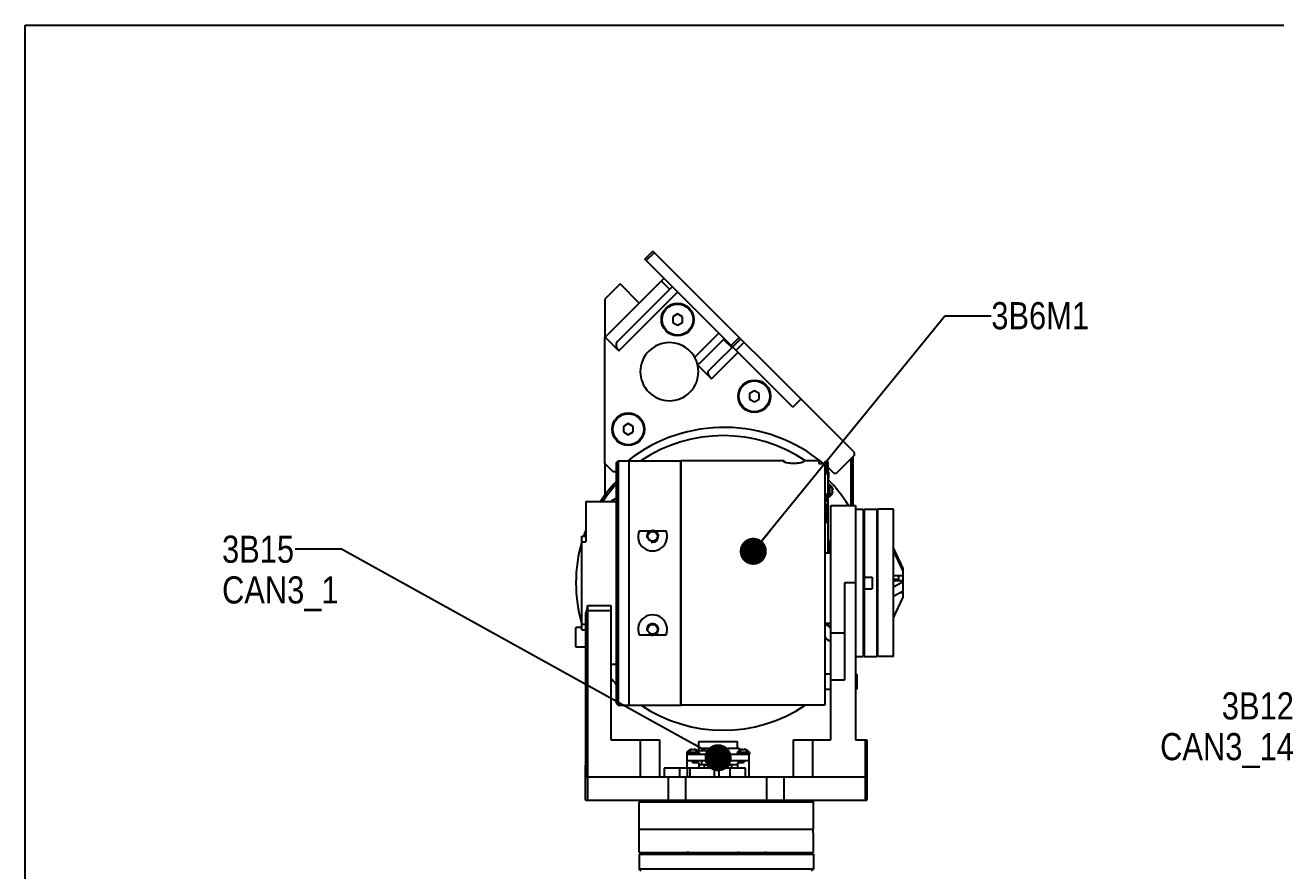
# Model space of a CAD drawing. Header units: millimetres. Extents: x 0 to 594, y 0 to 420.
# Drawn here: x 0 to 161.4, y 310.9 to 420 of the extents above; entities that cross this region are included whole.
import ezdxf

# ---------------------------------------------------------------- set-up
doc = ezdxf.new("R2010")
doc.units = ezdxf.units.MM
doc.header["$LTSCALE"] = 32.67
doc.layers.get('0').update_dxf_attribs({"linetype": 'CONTINUOUS'})
for name, color, linetype in [('AXIS', 7, 'CONTINUOUS'), ('COSMETIC', 7, 'CONTINUOUS'), ('NOTE', 7, 'CONTINUOUS')]:
    doc.layers.add(name, color=color, linetype=linetype)
doc.styles.get("Standard").update_dxf_attribs({"font": 'txt', "width": 0.85})
doc.styles.add('TEXTSTYLE_2', font='txt', dxfattribs={"width": 0.85})
doc.dimstyles.get("Standard").update_dxf_attribs({"dimtxt": 3.5, "dimasz": 3.5, "dimexe": 1.5, "dimexo": 1, "dimtad": 1, "dimtxsty": 'STANDARD', "dimcen": 0.09, "dimadec": 0, "dimazin": 0, "dimtol": 1, "dimtp": 0.01, "dimtm": 0.01, "dimtfac": 1, "dimtofl": 0, "dimtmove": 0, "dimatfit": 3, "dimfxl": 1, "dimtolj": 1, "dimarcsym": 0})

msp = doc.modelspace()

# ---------------------------------------------------------------- linework, layer by layer
at = {"color": 7, "linetype": 'CONTINUOUS'}
for p, q in [((0, 0), (0, 420)), ((0, 420), (594, 420)), ((79.95, 389.79), (81.01, 390.85)), ((80.13, 389.61), (81.19, 390.67)), ((107, 364.86), (81.01, 390.85)), ((99.04, 370.7), (79.95, 389.79)), ((74.82, 379.71), (82.43, 387.31)), ((76.77, 386.6), (74.82, 384.66)), ((83.49, 386.25), (76.42, 379.19)), ((79.24, 384.13), (76.77, 386.6)), ((82.09, 386.97), (83.15, 385.91)), ((74.82, 384.66), (74.82, 379.71)), ((76.62, 377.97), (84.19, 385.54)), ((84.19, 382.73), (83.57, 382.37)), ((84.82, 382.37), (84.19, 382.73)), ((83.57, 382.37), (83.57, 381.65)), ((83.57, 381.65), (84.19, 381.29)), ((84.19, 381.29), (84.82, 381.65)), ((84.82, 381.65), (84.82, 382.37)), ((74.82, 363.45), (74.82, 379.71)), ((76.62, 377.97), (74.85, 379.73)), ((86.4, 377.14), (89.5, 380.24)), ((87.04, 376.37), (90.2, 379.53)), ((92.33, 379.53), (88.11, 375.31)), ((90.12, 379.45), (91.18, 378.39)), ((92.15, 379.71), (91.09, 378.65)), ((88.58, 374.38), (91.97, 377.77)), ((91.71, 378.03), (92.77, 379.09)), ((88.58, 374.38), (86.77, 376.19)), ((94.09, 372.83), (93.47, 372.47)), ((94.72, 372.47), (94.09, 372.83)), ((93.47, 372.47), (93.47, 371.75)), ((93.47, 371.75), (94.09, 371.39)), ((94.09, 371.39), (94.72, 371.75)), ((94.72, 371.75), (94.72, 372.47)), ((99.04, 370.7), (100.1, 371.76)), ((77.83, 368.59), (77.2, 368.23)), ((77.2, 368.23), (77.2, 367.51)), ((78.45, 368.23), (77.83, 368.59)), ((78.45, 367.51), (78.45, 368.23)), ((77.2, 367.51), (77.83, 367.14)), ((77.83, 367.14), (78.45, 367.51)), ((107, 364.51), (107, 364.86)), ((74.82, 363.45), (74.82, 359.33)), ((75.85, 362.42), (74.82, 363.45)), ((76.28, 363.54), (76.53, 363.79)), ((76.28, 363.54), (76.28, 332.54)), ((76.53, 363.79), (76.53, 332.29)), ((76.53, 363.79), (77.93, 363.79)), ((102.42, 363.79), (102.42, 363.45)), ((102.42, 363.45), (103.17, 363.45)), ((103.17, 363.45), (103.17, 332.29)), ((107, 364.51), (104.7, 362.21)), ((106.57, 358.04), (106.57, 364.08)), ((106.82, 358.04), (106.82, 364.33)), ((75.85, 362.42), (76.2, 362.42)), ((77.96, 362.29), (77.93, 362.29)), ((103.17, 363.09), (103.57, 363.09)), ((103.17, 363.09), (103.57, 363.09)), ((103.17, 362.14), (103.57, 362.14)), ((103.57, 363.09), (103.57, 363.09)), ((103.57, 362.42), (103.67, 362.39)), ((103.67, 362.39), (103.67, 361.49)), ((104.35, 362.21), (104.31, 362.25)), ((104.35, 362.21), (104.7, 362.21)), ((77.96, 360.79), (77.93, 360.79)), ((103.67, 361.49), (103.57, 361.46)), ((103.79, 360.74), (103.57, 360.74)), ((103.79, 360.74), (103.79, 359.14)), ((104.12, 360.37), (104.12, 360.38)), ((104.12, 360.05), (104.22, 360.06)), ((72.34, 358.54), (72.34, 353.35)), ((72.34, 358.54), (76.28, 358.54)), ((77.96, 358.33), (77.93, 358.33)), ((103.17, 358.59), (103.57, 358.59)), ((103.79, 359.14), (103.57, 359.14)), ((104.22, 359.82), (104.12, 359.83)), ((104.12, 359.5), (104.12, 359.5)), ((77.96, 356.83), (77.93, 356.83)), ((103.17, 358.17), (103.57, 358.17)), ((103.17, 358.17), (103.57, 358.17)), ((103.17, 358.16), (103.57, 358.16)), ((103.17, 358.16), (103.57, 358.16)), ((103.57, 358.16), (103.57, 358.17)), ((103.97, 327.79), (103.97, 358.04)), ((103.97, 358.04), (107.12, 358.04)), ((107.12, 358.04), (107.12, 327.79)), ((108.27, 357.54), (108.27, 338.54)), ((108.27, 357.54), (109.9, 357.54)), ((109.9, 357.54), (109.9, 338.54)), ((110.02, 357.41), (109.9, 357.54)), ((108.27, 356.41), (108.12, 356.41)), ((108.27, 355.16), (108.12, 355.16)), ((71.84, 341.98), (71.84, 354.09)), ((71.84, 354.09), (72.34, 354.09)), ((108.27, 354.54), (108.12, 354.54)), ((71.84, 353.35), (72.34, 353.35)), ((103.17, 351.94), (103.77, 351.94)), ((103.77, 352.44), (103.57, 352.24)), ((103.77, 353.29), (103.77, 351.94)), ((103.97, 353.29), (103.77, 353.29)), ((108.22, 352.54), (108.12, 352.54)), ((108.22, 352.66), (108.22, 351.16)), ((108.27, 352.66), (108.22, 352.66)), ((113.27, 349.89), (112.02, 352.55)), ((113.27, 349.57), (112.02, 352.22)), ((108.22, 351.29), (108.12, 351.29)), ((108.27, 351.16), (108.22, 351.16)), ((77.96, 348.79), (77.93, 348.79)), ((108.27, 348.79), (109.27, 348.79)), ((109.27, 348.79), (109.27, 347.29)), ((112.02, 348.98), (113.27, 348.98)), ((112.67, 348.98), (112.67, 348.35)), ((113.27, 349.72), (113.26, 349.75)), ((113.27, 349.75), (113.26, 349.75)), ((113.27, 346.19), (113.27, 349.89)), ((77.96, 347.29), (77.93, 347.29)), ((105.72, 348.04), (105.72, 335.49)), ((107.12, 348.04), (105.72, 348.04)), ((108.27, 347.29), (109.27, 347.29)), ((112.02, 348.54), (112.67, 348.54)), ((112.02, 348.35), (113.27, 348.35)), ((113.27, 348.19), (112.02, 347.48)), ((113.27, 346.98), (112.02, 346.27)), ((113.27, 347.6), (113.26, 347.58)), ((113.27, 347.57), (113.26, 347.58)), ((113.27, 347.58), (113.26, 347.58)), ((112.02, 343.53), (113.27, 346.19)), ((113.27, 346.77), (112.9, 346.77)), ((72.34, 323.04), (72.34, 344.14)), ((72.46, 344.47), (75.59, 344.47)), ((72.59, 323.04), (72.59, 345.15)), ((72.59, 345.15), (75.59, 345.15)), ((75.59, 345.15), (75.59, 327.79)), ((108.22, 344.79), (108.12, 344.79)), ((108.22, 344.91), (108.22, 343.41)), ((108.27, 344.91), (108.22, 344.91)), ((71.04, 339.75), (71.04, 342.29)), ((71.84, 342.29), (71.04, 342.29)), ((71.84, 342.72), (72.34, 342.72)), ((108.22, 343.54), (108.12, 343.54)), ((108.27, 343.41), (108.22, 343.41)), ((71.84, 341.98), (72.34, 341.98)), ((103.97, 341.61), (105.72, 341.61)), ((108.27, 341.54), (108.12, 341.54)), ((108.27, 340.91), (108.12, 340.91)), ((72.34, 339.75), (71.04, 339.75)), ((77.96, 339.24), (77.93, 339.24)), ((108.27, 339.66), (108.12, 339.66)), ((76.28, 337.54), (75.59, 337.54)), ((77.96, 337.74), (77.93, 337.74)), ((108.27, 338.54), (109.9, 338.54)), ((110.02, 338.66), (109.9, 338.54)), ((103.97, 336.29), (103.17, 336.29)), ((107.37, 336.2), (107.12, 336.27)), ((107.37, 334.37), (107.37, 336.2)), ((77.96, 335.29), (77.93, 335.29)), ((103.97, 334.29), (103.17, 334.29)), ((105.72, 335.49), (103.97, 335.49)), ((107.37, 334.37), (107.12, 334.31)), ((76.28, 332.54), (76.53, 332.29)), ((77.96, 333.79), (77.93, 333.79)), ((76.53, 332.29), (77.93, 332.29)), ((75.59, 327.79), (81.84, 327.79)), ((79.34, 327.79), (79.34, 323.04)), ((81.84, 327.79), (81.84, 323.04)), ((99.12, 323.04), (99.12, 327.79)), ((99.12, 327.79), (103.97, 327.79)), ((101.62, 323.04), (101.62, 327.79)), ((107.12, 327.79), (108.62, 327.79)), ((108.37, 327.79), (108.37, 320.04)), ((108.62, 327.79), (108.62, 320.04)), ((85.37, 326.15), (85.37, 325.94)), ((86.97, 326.15), (85.37, 326.15)), ((85.74, 326.49), (85.73, 326.49)), ((86.06, 326.49), (86.05, 326.59)), ((86.29, 326.59), (86.28, 326.49)), ((86.61, 326.49), (86.61, 326.49)), ((86.92, 326.23), (86.92, 327.59)), ((86.92, 327.59), (91.92, 327.59)), ((86.92, 326.44), (90.17, 326.44)), ((86.97, 326.15), (86.97, 325.94)), ((87.42, 326.44), (87.42, 326.74)), ((87.42, 326.74), (89.67, 326.74)), ((88.32, 325.94), (88.32, 326.44)), ((89.67, 326.44), (89.67, 326.74)), ((90.17, 325.94), (90.17, 326.44)), ((90.67, 325.94), (90.67, 326.74)), ((90.67, 326.74), (92.17, 326.74)), ((91.87, 326.15), (91.87, 325.94)), ((93.47, 326.15), (91.87, 326.15)), ((91.92, 326.74), (91.92, 327.59)), ((92.17, 326.46), (92.17, 326.74)), ((92.24, 326.49), (92.23, 326.49)), ((92.56, 326.49), (92.55, 326.59)), ((92.79, 326.59), (92.78, 326.49)), ((93.11, 326.49), (93.11, 326.49)), ((93.47, 326.15), (93.47, 325.94)), ((72.32, 320.04), (72.32, 324.54)), ((72.32, 324.54), (72.34, 324.54)), ((72.32, 324.41), (72.34, 324.41)), ((85.37, 325.94), (93.47, 325.94)), ((85.42, 324.14), (85.42, 325.94)), ((85.42, 325.14), (93.42, 325.14)), ((86, 325.14), (86.17, 324.84)), ((86.92, 324.84), (86.17, 324.84)), ((86.48, 325.14), (86.48, 324.84)), ((86.67, 325.14), (86.67, 324.84)), ((86.92, 324.84), (86.92, 324.14)), ((86.92, 324.61), (86.95, 324.64)), ((86.95, 324.64), (91.92, 324.64)), ((87.27, 325.14), (87.27, 324.64)), ((87.65, 324.54), (87.55, 324.64)), ((87.65, 324.14), (87.65, 324.54)), ((91.2, 324.54), (87.65, 324.54)), ((88.15, 324.14), (88.15, 324.64)), ((89.12, 325.14), (89.12, 324.64)), ((90.22, 325.14), (90.22, 324.64)), ((90.7, 324.14), (90.7, 324.64)), ((91.2, 324.54), (91.3, 324.64)), ((91.2, 324.14), (91.2, 324.54)), ((91.9, 324.64), (91.92, 324.61)), ((91.92, 324.84), (91.92, 324.14)), ((92.67, 324.84), (91.92, 324.84)), ((92.07, 325.14), (92.07, 324.84)), ((92.36, 325.14), (92.36, 324.84)), ((92.67, 324.84), (92.84, 325.14)), ((93.42, 323.04), (93.42, 325.94)), ((72.32, 323.04), (108.62, 323.04)), ((72.57, 323.04), (72.57, 320.04)), ((82.47, 324.14), (82.47, 323.04)), ((92.93, 324.14), (82.47, 324.14)), ((83.03, 320.04), (83.03, 323.04)), ((84.48, 323.04), (84.48, 324.14)), ((85.25, 320.04), (85.25, 323.04)), ((85.45, 323.04), (85.45, 324.14)), ((85.79, 323.04), (85.79, 324.14)), ((88.97, 323.04), (88.97, 324.14)), ((89.57, 323.04), (89.57, 324.14)), ((90.98, 323.04), (90.98, 324.14)), ((92.93, 323.04), (92.93, 324.14)), ((95.71, 320.04), (95.71, 323.04)), ((97.94, 320.04), (97.94, 323.04)), ((72.32, 320.04), (108.62, 320.04)), ((79.48, 320.04), (79.23, 319.79)), ((79.23, 319.79), (101.73, 319.79)), ((101.48, 320.04), (101.73, 319.79)), ((79.23, 313.29), (79.23, 316.29)), ((79.23, 316.29), (101.66, 316.29)), ((101.66, 315.79), (101.66, 316.29)), ((101.73, 315.79), (101.66, 315.79)), ((101.73, 313.29), (101.73, 315.79)), ((79.23, 313.29), (101.73, 313.29)), ((85.76, 313.22), (85.76, 313.29)), ((91.65, 313.29), (91.65, 313.22)), ((94.03, 313.29), (94.03, 313.22)), ((79.48, 310.89), (79.23, 311.14)), ((101.73, 311.14), (79.23, 311.14)), ((101.48, 310.89), (101.73, 311.14))]:
    msp.add_line(p, q, dxfattribs=at)
at = {"color": 6, "linetype": 'CONTINUOUS'}
for p, q in [((103.17, 363.7), (103.17, 363.45)), ((103.17, 363.7), (103.57, 363.7)), ((103.17, 363.67), (103.57, 363.67)), ((103.17, 363.6), (103.57, 363.6)), ((103.17, 363.47), (103.57, 363.47)), ((103.17, 363.3), (103.57, 363.3)), ((103.57, 363.7), (103.57, 363.09)), ((103.17, 363.07), (103.57, 363.07)), ((103.17, 362.97), (103.57, 362.97)), ((103.17, 362.85), (103.57, 362.85)), ((103.17, 362.7), (103.57, 362.7)), ((103.17, 362.52), (103.57, 362.52)), ((103.17, 362.33), (103.57, 362.33)), ((103.57, 363.09), (103.57, 358.17)), ((103.17, 359.48), (103.57, 359.48)), ((103.17, 359.28), (103.57, 359.28)), ((103.17, 359.09), (103.57, 359.09)), ((103.17, 358.92), (103.57, 358.92)), ((103.17, 358.77), (103.57, 358.77)), ((103.17, 358.64), (103.57, 358.64)), ((103.17, 358.57), (103.57, 358.57)), ((103.17, 358.22), (103.57, 358.22)), ((103.17, 358.08), (103.57, 358.08)), ((103.17, 357.92), (103.57, 357.92)), ((103.17, 357.74), (103.57, 357.74)), ((103.17, 357.54), (103.57, 357.54)), ((103.17, 357.32), (103.57, 357.32)), ((103.17, 357.09), (103.57, 357.09)), ((103.17, 356.86), (103.57, 356.86)), ((103.57, 358.16), (103.57, 351.94)), ((103.17, 356.62), (103.57, 356.62)), ((103.17, 356.39), (103.57, 356.39)), ((103.17, 356.18), (103.57, 356.18)), ((103.17, 355.97), (103.57, 355.97)), ((103.17, 355.89), (103.57, 355.89))]:
    msp.add_line(p, q, dxfattribs=at)
at = {"color": 7, "linetype": 'CONTINUOUS'}
for centre in [(84.19, 382.01), (94.09, 372.11), (77.83, 367.87)]:
    msp.add_circle(centre, 2, dxfattribs=at)
for centre, radius, start, end in [((83.13, 375.29), 3.75, 315, 135), ((90.17, 348.1), 20, 50.238, 128.2529), ((90.07, 348.04), 19, 56.0587, 123.8461), ((90.17, 348.1), 20, 133.9984, 134.2926), ((90.17, 348.1), 20, 45, 47.9835), ((90.07, 348.04), 19, 136.6546, 146.3687), ((90.07, 348.04), 18.75, 137.4499, 145.892), ((90.07, 348.04), 19, 31.7579, 44.6033), ((103.29, 359.94), 0.94, 27.7518, 58.3634), ((103.28, 359.94), 0.943, 7.2142, 27.483), ((103.12, 359.94), 1.01, 353.7961, 6.2039), ((81.07, 350.66), 9.62, 119.9335, 124.92), ((103.29, 359.94), 0.94, 301.6366, 332.2482), ((103.28, 359.94), 0.943, 332.517, 352.7858), ((90.07, 348.04), 19, 159.1897, 161.3732), ((81.07, 350.66), 9.62, 155.2261, 159.0368), ((104.07, 352.54), 1, 95.8604, 120.1246), ((90.07, 348.04), 19, 163.7398, 196.2494), ((81.07, 350.66), 9.62, 163.5922, 163.7398), ((102.41, 340.91), 2, 38.6323, 67.6459), ((104.07, 341.54), 1, 204.9111, 264.1396), ((90.07, 348.04), 19, 220.2465, 223.3209), ((90.07, 348.04), 19, 236.1232, 303.8957), ((86.17, 325.66), 0.94, 117.7518, 148.3634), ((86.17, 325.65), 0.942, 113.2625, 117.4874), ((86.17, 325.65), 0.943, 97.2173, 113.2575), ((86.17, 325.49), 1.01, 83.7961, 96.2039), ((86.17, 325.65), 0.943, 66.7397, 82.7855), ((86.17, 325.65), 0.942, 62.5126, 66.7375), ((86.17, 325.66), 0.94, 31.6366, 62.2482), ((92.67, 325.66), 0.94, 117.7518, 148.3634), ((92.67, 325.65), 0.942, 113.2625, 117.4874), ((92.67, 325.65), 0.943, 97.2173, 113.2575), ((92.67, 325.49), 1.01, 83.7961, 96.2039), ((92.67, 325.65), 0.943, 66.7397, 82.7855), ((92.67, 325.65), 0.942, 62.5126, 66.7375), ((92.67, 325.66), 0.94, 31.6366, 62.2482), ((85.36, 312.91), 0.375, 19.5701, 85.249), ((95.61, 312.91), 0.375, 90, 160.4299)]:
    msp.add_arc(centre, radius, start, end, dxfattribs=at)
at = {"color": 2, "linetype": 'CONTINUOUS'}
for centre in [(80.96, 354.04), (80.96, 342.04)]:
    msp.add_arc(centre, 0.75, 255, 195, dxfattribs=at)
at = {"color": 7, "linetype": 'CONTINUOUS'}
for centre, major_axis, ratio, start_param, end_param in [((77.13, 378.48), (-0.707, 0.707), 0.726543, 0, 1.570796), ((86.34, 377.08), (-0.707, 0.707), 0.32492, -3.865702, -3.141593), ((88.81, 374.61), (0.707, -0.707), 0.32492, -3.141593, -1.570796), ((62.59, 348.04), (10.5, 0), 1, -0.380251, -0.346989)]:
    msp.add_ellipse(centre, major_axis=major_axis, ratio=ratio, start_param=start_param, end_param=end_param, dxfattribs=at)
for points, knots in [([(72.46, 344.47), (72.5, 344.58), (72.57, 344.8), (72.59, 345.04), (72.59, 345.15)], [0, 0, 0, 0, 0.498138, 1, 1, 1, 1]), ([(85.72, 313.22), (85.71, 313.22), (85.67, 313.24), (85.59, 313.27), (85.51, 313.29), (85.46, 313.29)], [0, 0, 0, 0, 0.181803, 0.419167, 1, 1, 1, 1]), ([(85.76, 313.22), (85.76, 313.22), (85.76, 313.22), (85.75, 313.21), (85.74, 313.21), (85.73, 313.22), (85.72, 313.22)], [0, 0, 0, 0, 0.157668, 0.336948, 0.611059, 1, 1, 1, 1]), ([(91.91, 313.24), (91.87, 313.23), (91.78, 313.21), (91.69, 313.21), (91.65, 313.22)], [0, 0, 0, 0, 0.515082, 1, 1, 1, 1]), ([(92.12, 313.29), (92.09, 313.29), (92.02, 313.27), (91.95, 313.25), (91.91, 313.24)], [0, 0, 0, 0, 0.450746, 1, 1, 1, 1]), ([(93.84, 313.27), (93.84, 313.28), (93.85, 313.29), (93.86, 313.29), (93.87, 313.29)], [0, 0, 0, 0, 0.429189, 1, 1, 1, 1]), ([(94.03, 313.22), (94.01, 313.22), (93.96, 313.21), (93.9, 313.22), (93.86, 313.24), (93.84, 313.26), (93.84, 313.27)], [0, 0, 0, 0, 0.37501, 0.662822, 0.868707, 1, 1, 1, 1])]:
    msp.add_open_spline(points, degree=3, knots=knots, dxfattribs=at)
for points in [[(91.11, 313.29), (91.29, 313.29), (91.47, 313.26), (91.65, 313.22)], [(94.03, 313.22), (94.21, 313.26), (94.39, 313.29), (94.57, 313.29)]]:
    msp.add_open_spline(points, degree=3, dxfattribs=at)
at = {"layer": 'AXIS', "color": 7, "linetype": 'CONTINUOUS'}
for p, q in [((76.53, 363.79), (77.93, 363.79)), ((77.93, 332.29), (77.93, 363.79)), ((77.96, 332.29), (77.96, 363.79)), ((77.96, 363.79), (84.61, 363.79)), ((84.61, 332.29), (84.61, 363.79)), ((84.62, 363.79), (84.62, 332.29)), ((97.92, 363.79), (84.62, 363.79)), ((97.92, 363.79), (97.92, 363.66)), ((100.42, 363.79), (100.42, 363.66)), ((102.42, 363.79), (100.42, 363.79)), ((84.62, 363.04), (84.61, 363.04)), ((77.93, 359.94), (77.96, 359.94)), ((107.12, 357.54), (108.12, 357.54)), ((108.12, 357.54), (108.12, 338.54)), ((110.02, 338.54), (110.02, 357.54)), ((112.02, 357.54), (110.02, 357.54)), ((112.02, 338.54), (112.02, 357.54)), ((79.22, 354.75), (82.7, 354.75)), ((108.27, 354.54), (108.12, 354.54)), ((103.77, 353.29), (103.97, 353.29)), ((103.97, 342.79), (103.17, 342.79)), ((79.22, 341.33), (82.7, 341.33)), ((108.27, 341.54), (108.12, 341.54)), ((107.12, 338.54), (108.12, 338.54)), ((112.02, 338.54), (110.02, 338.54)), ((77.93, 336.13), (77.96, 336.13)), ((84.62, 333.04), (84.61, 333.04)), ((76.53, 332.29), (77.93, 332.29)), ((77.96, 332.29), (84.61, 332.29)), ((103.17, 332.29), (84.62, 332.29)), ((79.23, 316.29), (79.23, 319.79)), ((101.73, 316.29), (101.73, 319.79)), ((79.23, 316.29), (101.73, 316.29)), ((79.23, 313.04), (79.23, 311.14)), ((79.23, 313.04), (101.73, 313.04)), ((101.73, 313.04), (101.73, 311.14))]:
    msp.add_line(p, q, dxfattribs=at)
for centre, radius in [((84.19, 382.01), 2.1), ((94.09, 372.11), 2.1), ((77.83, 367.87), 2.1), ((80.96, 354.04), 0.625), ((80.96, 342.04), 0.625)]:
    msp.add_circle(centre, radius, dxfattribs=at)
for centre, radius, start, end in [((83.13, 375.29), 3.75, 135, 315), ((80.96, 354.04), 1.88, 157.8082, 22.1918), ((80.96, 342.04), 1.88, 337.8082, 202.1918), ((102.41, 340.91), 2.05, 40.0647, 67.018)]:
    msp.add_arc(centre, radius, start, end, dxfattribs=at)
msp.add_open_spline([(100.42, 363.66), (100.42, 363.65), (100.39, 363.62), (100.32, 363.59), (100.2, 363.55), (99.98, 363.5), (99.63, 363.46), (99.17, 363.44), (98.71, 363.46), (98.37, 363.5), (98.14, 363.55), (98.03, 363.59), (97.96, 363.62), (97.92, 363.65), (97.92, 363.66)], degree=3, knots=[0, 0, 0, 0, 0.015838, 0.046519, 0.093161, 0.154587, 0.313186, 0.500002, 0.686817, 0.845416, 0.90684, 0.953482, 0.984162, 1, 1, 1, 1], dxfattribs=at)
at = {"layer": 'COSMETIC', "color": 7, "linetype": 'CONTINUOUS'}
for points in [[(103.95, 360.41), (103.96, 360.41), (103.97, 360.4), (103.98, 360.39), (103.99, 360.38), (104, 360.38), (104, 360.37), (104.01, 360.37), (104.01, 360.37), (104.01, 360.36), (104.02, 360.36), (104.02, 360.36), (104.02, 360.36), (104.02, 360.36), (104.03, 360.35), (104.03, 360.35), (104.04, 360.34), (104.05, 360.33), (104.06, 360.32), (104.06, 360.32), (104.07, 360.31), (104.07, 360.31), (104.07, 360.31), (104.07, 360.31), (104.07, 360.31), (104.07, 360.31), (104.08, 360.3), (104.08, 360.3), (104.08, 360.3), (104.09, 360.29), (104.1, 360.28), (104.1, 360.27), (104.11, 360.27), (104.11, 360.26), (104.12, 360.26), (104.12, 360.26), (104.12, 360.25), (104.12, 360.25), (104.12, 360.25), (104.12, 360.25), (104.12, 360.25), (104.12, 360.25), (104.12, 360.25), (104.13, 360.24), (104.13, 360.24), (104.13, 360.24), (104.13, 360.23), (104.14, 360.23), (104.14, 360.22), (104.15, 360.21), (104.15, 360.2), (104.16, 360.2), (104.16, 360.19), (104.16, 360.19), (104.16, 360.19), (104.16, 360.19), (104.16, 360.19), (104.16, 360.19), (104.17, 360.18), (104.17, 360.18), (104.17, 360.18), (104.17, 360.17), (104.18, 360.16), (104.18, 360.15), (104.19, 360.14), (104.19, 360.13), (104.19, 360.13), (104.19, 360.13), (104.19, 360.12), (104.2, 360.12), (104.2, 360.12), (104.2, 360.12), (104.2, 360.12), (104.2, 360.11), (104.2, 360.11), (104.2, 360.1), (104.21, 360.09), (104.21, 360.08), (104.21, 360.07), (104.22, 360.06)], [(103.95, 359.46), (103.96, 359.47), (103.97, 359.48), (103.98, 359.49), (103.99, 359.5), (104, 359.5), (104, 359.5), (104.01, 359.51), (104.01, 359.51), (104.01, 359.51), (104.02, 359.51), (104.02, 359.51), (104.02, 359.52), (104.02, 359.52), (104.03, 359.52), (104.03, 359.53), (104.04, 359.54), (104.05, 359.55), (104.06, 359.55), (104.06, 359.56), (104.07, 359.56), (104.07, 359.56), (104.07, 359.57), (104.07, 359.57), (104.07, 359.57), (104.07, 359.57), (104.08, 359.57), (104.08, 359.58), (104.08, 359.58), (104.09, 359.59), (104.1, 359.59), (104.1, 359.6), (104.11, 359.61), (104.11, 359.61), (104.12, 359.62), (104.12, 359.62), (104.12, 359.62), (104.12, 359.62), (104.12, 359.63), (104.12, 359.63), (104.12, 359.63), (104.12, 359.63), (104.12, 359.63), (104.13, 359.63), (104.13, 359.63), (104.13, 359.64), (104.13, 359.64), (104.14, 359.65), (104.14, 359.66), (104.15, 359.67), (104.15, 359.67), (104.16, 359.68), (104.16, 359.68), (104.16, 359.68), (104.16, 359.69), (104.16, 359.69), (104.16, 359.69), (104.16, 359.69), (104.17, 359.69), (104.17, 359.7), (104.17, 359.7), (104.17, 359.71), (104.18, 359.72), (104.18, 359.73), (104.19, 359.74), (104.19, 359.74), (104.19, 359.75), (104.19, 359.75), (104.19, 359.75), (104.2, 359.75), (104.2, 359.75), (104.2, 359.76), (104.2, 359.76), (104.2, 359.76), (104.2, 359.77), (104.2, 359.78), (104.21, 359.78), (104.21, 359.8), (104.21, 359.81), (104.22, 359.82)], [(85.7, 326.32), (85.7, 326.33), (85.71, 326.34), (85.72, 326.35), (85.73, 326.36), (85.73, 326.37), (85.74, 326.37), (85.74, 326.38), (85.74, 326.38), (85.74, 326.38), (85.75, 326.38), (85.75, 326.39), (85.75, 326.39), (85.75, 326.39), (85.76, 326.4), (85.76, 326.4), (85.77, 326.41), (85.78, 326.42), (85.79, 326.43), (85.79, 326.43), (85.8, 326.44), (85.8, 326.44), (85.8, 326.44), (85.8, 326.44), (85.8, 326.44), (85.8, 326.44), (85.8, 326.45), (85.81, 326.45), (85.81, 326.45), (85.82, 326.46), (85.83, 326.46), (85.83, 326.47), (85.84, 326.48), (85.85, 326.48), (85.85, 326.48), (85.85, 326.49), (85.86, 326.49), (85.86, 326.49), (85.86, 326.49), (85.86, 326.49), (85.86, 326.49), (85.86, 326.49), (85.86, 326.49), (85.86, 326.5), (85.87, 326.5), (85.87, 326.5), (85.88, 326.5), (85.88, 326.51), (85.89, 326.51), (85.9, 326.52), (85.9, 326.52), (85.91, 326.53), (85.91, 326.53), (85.92, 326.53), (85.92, 326.53), (85.92, 326.53), (85.92, 326.53), (85.92, 326.53), (85.92, 326.53), (85.93, 326.54), (85.93, 326.54), (85.94, 326.54), (85.95, 326.55), (85.96, 326.55), (85.97, 326.56), (85.98, 326.56), (85.98, 326.56), (85.98, 326.56), (85.98, 326.56), (85.99, 326.56), (85.99, 326.56), (85.99, 326.57), (85.99, 326.57), (86, 326.57), (86, 326.57), (86.01, 326.57), (86.02, 326.57), (86.03, 326.58), (86.04, 326.58), (86.05, 326.59)], [(86.65, 326.32), (86.64, 326.33), (86.63, 326.34), (86.62, 326.35), (86.61, 326.36), (86.61, 326.37), (86.6, 326.37), (86.6, 326.38), (86.6, 326.38), (86.6, 326.38), (86.6, 326.38), (86.59, 326.39), (86.59, 326.39), (86.59, 326.39), (86.58, 326.4), (86.58, 326.4), (86.57, 326.41), (86.56, 326.42), (86.55, 326.43), (86.55, 326.43), (86.55, 326.44), (86.55, 326.44), (86.54, 326.44), (86.54, 326.44), (86.54, 326.44), (86.54, 326.44), (86.54, 326.45), (86.53, 326.45), (86.53, 326.45), (86.52, 326.46), (86.52, 326.46), (86.51, 326.47), (86.5, 326.48), (86.5, 326.48), (86.49, 326.48), (86.49, 326.49), (86.49, 326.49), (86.49, 326.49), (86.48, 326.49), (86.48, 326.49), (86.48, 326.49), (86.48, 326.49), (86.48, 326.49), (86.48, 326.5), (86.47, 326.5), (86.47, 326.5), (86.47, 326.5), (86.46, 326.51), (86.45, 326.51), (86.44, 326.52), (86.44, 326.52), (86.43, 326.53), (86.43, 326.53), (86.42, 326.53), (86.42, 326.53), (86.42, 326.53), (86.42, 326.53), (86.42, 326.53), (86.42, 326.53), (86.41, 326.54), (86.41, 326.54), (86.4, 326.54), (86.39, 326.55), (86.38, 326.55), (86.37, 326.56), (86.37, 326.56), (86.36, 326.56), (86.36, 326.56), (86.36, 326.56), (86.36, 326.56), (86.36, 326.56), (86.35, 326.57), (86.35, 326.57), (86.35, 326.57), (86.34, 326.57), (86.33, 326.57), (86.33, 326.57), (86.31, 326.58), (86.3, 326.58), (86.29, 326.59)], [(92.2, 326.32), (92.2, 326.33), (92.21, 326.34), (92.22, 326.35), (92.23, 326.36), (92.23, 326.37), (92.24, 326.37), (92.24, 326.38), (92.24, 326.38), (92.24, 326.38), (92.25, 326.38), (92.25, 326.39), (92.25, 326.39), (92.25, 326.39), (92.26, 326.4), (92.26, 326.4), (92.27, 326.41), (92.28, 326.42), (92.29, 326.43), (92.29, 326.43), (92.3, 326.44), (92.3, 326.44), (92.3, 326.44), (92.3, 326.44), (92.3, 326.44), (92.3, 326.44), (92.3, 326.45), (92.31, 326.45), (92.31, 326.45), (92.32, 326.46), (92.33, 326.46), (92.33, 326.47), (92.34, 326.48), (92.35, 326.48), (92.35, 326.48), (92.35, 326.49), (92.36, 326.49), (92.36, 326.49), (92.36, 326.49), (92.36, 326.49), (92.36, 326.49), (92.36, 326.49), (92.36, 326.49), (92.36, 326.5), (92.37, 326.5), (92.37, 326.5), (92.38, 326.5), (92.38, 326.51), (92.39, 326.51), (92.4, 326.52), (92.4, 326.52), (92.41, 326.53), (92.41, 326.53), (92.42, 326.53), (92.42, 326.53), (92.42, 326.53), (92.42, 326.53), (92.42, 326.53), (92.42, 326.53), (92.43, 326.54), (92.43, 326.54), (92.44, 326.54), (92.45, 326.55), (92.46, 326.55), (92.47, 326.56), (92.48, 326.56), (92.48, 326.56), (92.48, 326.56), (92.48, 326.56), (92.49, 326.56), (92.49, 326.56), (92.49, 326.57), (92.49, 326.57), (92.5, 326.57), (92.5, 326.57), (92.51, 326.57), (92.52, 326.57), (92.53, 326.58), (92.54, 326.58), (92.55, 326.59)], [(93.15, 326.32), (93.14, 326.33), (93.13, 326.34), (93.12, 326.35), (93.11, 326.36), (93.11, 326.37), (93.1, 326.37), (93.1, 326.38), (93.1, 326.38), (93.1, 326.38), (93.1, 326.38), (93.09, 326.39), (93.09, 326.39), (93.09, 326.39), (93.08, 326.4), (93.08, 326.4), (93.07, 326.41), (93.06, 326.42), (93.05, 326.43), (93.05, 326.43), (93.05, 326.44), (93.05, 326.44), (93.04, 326.44), (93.04, 326.44), (93.04, 326.44), (93.04, 326.44), (93.04, 326.45), (93.03, 326.45), (93.03, 326.45), (93.02, 326.46), (93.02, 326.46), (93.01, 326.47), (93, 326.48), (93, 326.48), (92.99, 326.48), (92.99, 326.49), (92.99, 326.49), (92.99, 326.49), (92.98, 326.49), (92.98, 326.49), (92.98, 326.49), (92.98, 326.49), (92.98, 326.49), (92.98, 326.5), (92.97, 326.5), (92.97, 326.5), (92.97, 326.5), (92.96, 326.51), (92.95, 326.51), (92.94, 326.52), (92.94, 326.52), (92.93, 326.53), (92.93, 326.53), (92.92, 326.53), (92.92, 326.53), (92.92, 326.53), (92.92, 326.53), (92.92, 326.53), (92.92, 326.53), (92.91, 326.54), (92.91, 326.54), (92.9, 326.54), (92.89, 326.55), (92.88, 326.55), (92.87, 326.56), (92.87, 326.56), (92.86, 326.56), (92.86, 326.56), (92.86, 326.56), (92.86, 326.56), (92.86, 326.56), (92.85, 326.57), (92.85, 326.57), (92.85, 326.57), (92.84, 326.57), (92.83, 326.57), (92.83, 326.57), (92.81, 326.58), (92.8, 326.58), (92.79, 326.59)]]:
    msp.add_open_spline(points, degree=3, knots=[0, 0, 0, 0, 0.0625, 0.09375, 0.109375, 0.125, 0.140625, 0.15625, 0.160156, 0.164062, 0.167969, 0.171875, 0.179688, 0.1875, 0.203125, 0.21875, 0.25, 0.28125, 0.296875, 0.3125, 0.320312, 0.328125, 0.332031, 0.333984, 0.335938, 0.339844, 0.34375, 0.359375, 0.375, 0.390625, 0.40625, 0.4375, 0.453125, 0.46875, 0.476562, 0.484375, 0.492188, 0.496094, 0.498047, 0.5, 0.501953, 0.503906, 0.507812, 0.515625, 0.523438, 0.53125, 0.546875, 0.5625, 0.59375, 0.609375, 0.625, 0.640625, 0.65625, 0.660156, 0.664062, 0.666016, 0.667969, 0.671875, 0.679688, 0.6875, 0.703125, 0.71875, 0.75, 0.78125, 0.796875, 0.8125, 0.820312, 0.828125, 0.832031, 0.833984, 0.835938, 0.839844, 0.84375, 0.859375, 0.875, 0.890625, 0.90625, 0.9375, 1, 1, 1, 1], dxfattribs=at)

# ---------------------------------------------------------------- texts
at = {"layer": 'NOTE', "color": 2, "linetype": 'CONTINUOUS', "char_height": 3.5, "line_spacing_factor": 0.9, "style": 'TEXTSTYLE_2'}
for s, insert, width, attachment_point in [('3B6M1', (124.66, 384.26), 19.3375, 1), ('3B15\\PCAN3_1', (25.42, 354.14), 22.3125, 1), ('3B12\\PCAN3_14', (163.69, 333.93), 26.775, 3)]:
    msp.add_mtext(s, dxfattribs=dict(at, insert=insert, width=width, attachment_point=attachment_point))

# ---------------------------------------------------------------- leaders
at = {"layer": 'NOTE', "color": 2, "linetype": 'CONTINUOUS'}
for points in [[(93.95, 352.12), (118.66, 382.51), (124.66, 382.51)], [(89.41, 325.49), (40.84, 352.39), (34.84, 352.39)]]:
    msp.add_leader(points, dimstyle='STANDARD', override={"dimtad": 0, "dimldrblk": 'DOT'}, dxfattribs=at)

doc.saveas('drawing.dxf')
